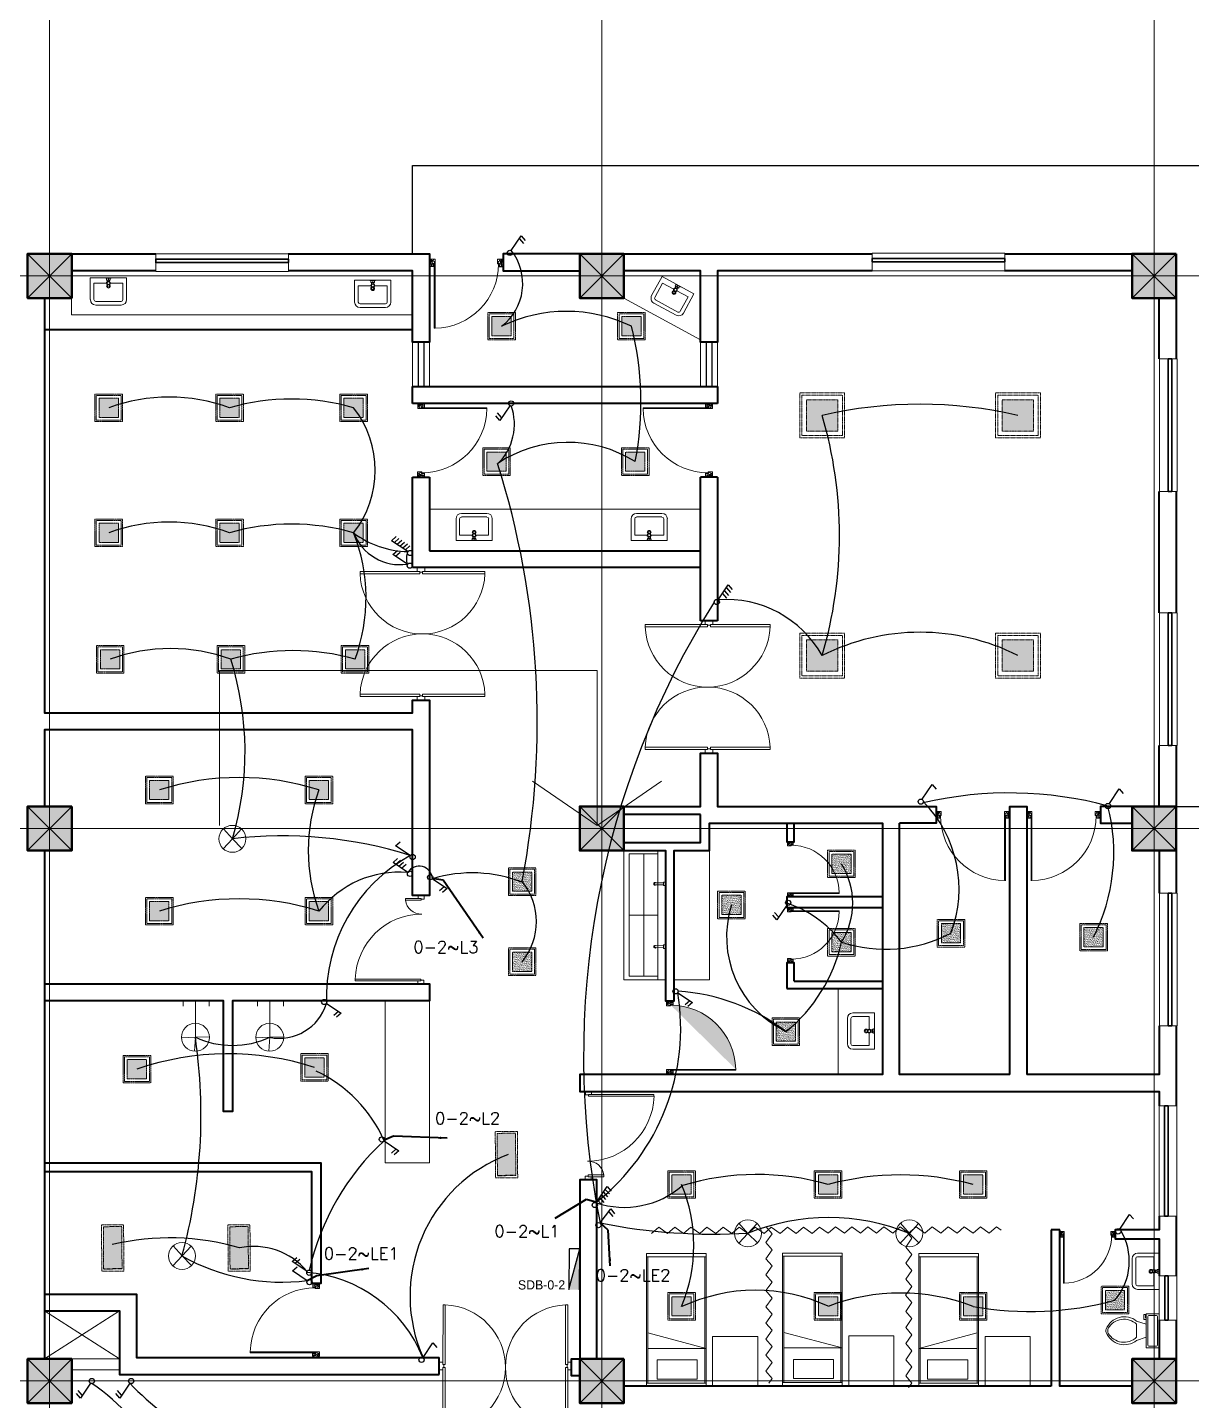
# Model space of a CAD drawing. Header units: millimetres. Extents: x 2355032 to 3136749, y 3674522 to 3929111.
# Drawn here: x 2460340 to 2476148, y 3896859 to 3915498 of the extents above; entities that cross this region are included whole.
import ezdxf

# ---------------------------------------------------------------- set-up
doc = ezdxf.new("R2010")
doc.units = ezdxf.units.MM
doc.header["$MEASUREMENT"] = 0
doc.linetypes.add('CENTER', pattern=[2, 1.25, -0.25, 0.25, -0.25])
doc.linetypes.add('DASHED', pattern=[0.75, 0.5, -0.25])
for name, color, linetype, lineweight in [('0newfurnture', 30, 'Continuous', 15), ('4 DB BOXES', 3, 'Continuous', 25), ('5 DB BOXES', 3, 'Continuous', 25), ('centreline', 52, 'CENTER', 5), ('Column-0.5', 14, 'Continuous', 50), ('conduit Light & fan City', 30, 'Continuous', 5), ('door', 41, 'Continuous', 5), ('Door Opening-0.09', 253, 'Continuous', 9), ('Furniture Hospital-0.09', 44, 'Continuous', 9), ('greenery', 82, 'Continuous', 5), ('Hatch', 9, 'Continuous', 9), ('hidden lines', 205, 'DASHED', 5), ('Sill Level', 140, 'Continuous', 20), ('stairs', 6, 'Continuous', 25), ('Switches', 173, 'Continuous', 15), ('WALL 0.2', 7, 'Continuous', 20), ('wall 0.4', 7, 'Continuous', 40), ('WINDOW', 152, 'Continuous', 30), ('Windows Plan', 152, 'Continuous', 35)]:
    doc.layers.add(name, color=color, linetype=linetype, lineweight=lineweight)
for name, color, linetype in [('1 x 4 recessed', 80, 'CENTER'), ('2 x 11 recessed', 60, 'CENTER'), ('ceilling fan', 3, 'Continuous'), ('emergencylight', 1, 'Continuous'), ('thrtywpanel', 7, 'Continuous'), ('wire powered ups', 3, 'Continuous'), ('Wires', 1, 'Continuous')]:
    doc.layers.add(name, color=color, linetype=linetype)
doc.styles.add('arial.', font='arial.ttf')
doc.styles.add('romans', font='romans.shx')
doc.styles.get("Standard").update_dxf_attribs({"font": 'arial.ttf'})
doc.linetypes.add('ZIGZAG', pattern='A,0.0001,-0.2,[131,ltypeshp.shx,S=0.2,R=0,X=-0.2,Y=0],-0.4,[131,ltypeshp.shx,S=0.2,R=180,X=0.2,Y=0],-0.2', length=0.8001)
doc.dimstyles.get("Standard").update_dxf_attribs({"dimtxt": 500, "dimasz": 100, "dimexe": 100, "dimexo": 200, "dimgap": 0.09, "dimtad": 0, "dimtoh": 1, "dimdec": 0, "dimzin": 0, "dimdsep": 46, "dimtxsty": 'Standard', "dimblk": 'DOT', "dimcen": 0, "dimclrd": 256, "dimclre": 256, "dimclrt": 256, "dimadec": 0, "dimazin": 0, "dimtfac": 1, "dimtdec": 0, "dimtofl": 0, "dimtmove": 0, "dimatfit": 3, "dimfxl": 1, "dimtolj": 1, "dimtzin": 0, "dimlwd": -1, "dimlwe": -1, "dimarcsym": 1})

# ---------------------------------------------------------------- blocks, each defined once
blk = doc.blocks.new("door 3'3")
at = {"layer": 'door'}
for p, q in [((82769.36, -31237.4), (82769.36, -31203.37)), ((82769.84, -31203.37), (82769.36, -31203.37)), ((82769.84, -31237.4), (82769.84, -31203.37))]:
    blk.add_line(p, q, dxfattribs=at)
at = {"layer": 'door', "ltscale": 80}
for points in [[(82769.84, -31239.84), (82767.36, -31239.84), (82767.36, -31239.37), (82766.88, -31239.37), (82766.88, -31236.38), (82767.36, -31236.38), (82767.36, -31235.91), (82769.36, -31235.91), (82769.36, -31237.4), (82769.84, -31237.4)], [(82802.93, -31239.84), (82805.41, -31239.84), (82805.41, -31239.37), (82805.88, -31239.37), (82805.88, -31236.38), (82805.41, -31236.38), (82805.41, -31235.91), (82803.4, -31235.91), (82803.4, -31237.4), (82802.93, -31237.4)]]:
    blk.add_lwpolyline(points, close=True, dxfattribs=at)
blk.add_arc((82769.36, -31237.4), 34.04, 0, 89.20471, dxfattribs=at)
at = {"layer": 'Hatch'}
for centre, radius, start, end in [((82767.7, -31239.85), 2.68, 36.75824, 107.53286), ((82767.27, -31240.34), 1.96, 14.76809, 101.35249), ((82768.07, -31239.12), 3.04, 64.81981, 103.53483), ((82757.2, -31236.2), 10.64, 342.68423, 1.60142), ((82764.36, -31235.92), 4.57, 311.03249, 0.21009), ((82767.3, -31236.13), 3.25, 271.0473, 321.53187), ((82805.07, -31239.85), 2.68, 72.46714, 143.24176), ((82805.47, -31236.13), 3.25, 218.46813, 268.9527), ((82804.7, -31239.12), 3.04, 76.46517, 115.18019), ((82805.49, -31240.34), 1.96, 78.64751, 165.23191), ((82808.41, -31235.92), 4.57, 179.78991, 228.96751), ((82815.57, -31236.2), 10.64, 178.39858, 197.31577)]:
    blk.add_arc(centre, radius, start, end, dxfattribs=at)
blk = doc.blocks.new('BED')
at = {"layer": 'Furniture Hospital-0.09'}
for p, q in [((-2.12, 0.475), (-2.12, -0.475)), ((-2.12, -0.475), (-2.12, 0.475)), ((-0.008, 0.475), (-2.12, 0.475)), ((-2.07, 0.475), (-2.07, -0.475)), ((-0.058, 0.455), (-2.07, 0.455)), ((-0.855, -0.455), (-0.61, 0.475)), ((-0.61, 0.475), (-0.61, -0.455)), ((-0.058, -0.475), (-0.058, 0.475)), ((-0.008, -0.475), (-0.008, 0.475)), ((-0.425, 0.336), (-0.426, -0.303)), ((-0.425, 0.336), (-0.121, 0.336)), ((-0.121, -0.303), (-0.121, 0.336)), ((-0.426, -0.303), (-0.121, -0.303)), ((-2.12, -0.475), (-0.008, -0.475)), ((-2.07, -0.455), (-0.058, -0.455))]:
    blk.add_line(p, q, dxfattribs=at)
blk = doc.blocks.new('MAIN DOOR')
at = {"layer": 'door', "ltscale": 1000}
for points in [[(2313.47, 188.53), (2347.4, 188.53), (2347.4, 187.28), (2313.47, 187.28)], [(2381.32, 188.53), (2348.88, 188.53), (2348.88, 187.28), (2381.32, 187.28)]]:
    blk.add_lwpolyline(points, close=True, dxfattribs=at)
for points in [[(2346.08, 190.6), (2346.08, 188.53)], [(2348.88, 188.12), (2347.4, 188.12), (2347.4, 188.53), (2346.08, 188.53), (2346.08, 190.6), (2350.2, 190.6)], [(2347.4, 188.12), (2348.88, 188.12), (2348.88, 188.53), (2350.2, 188.53), (2350.2, 190.6), (2346.08, 190.6)], [(2350.2, 190.6), (2350.2, 188.53)], [(2313.41, 120.66), (2347.33, 120.66), (2347.33, 121.91), (2313.41, 121.91), (2313.41, 120.66)], [(2348.82, 121.07), (2347.33, 121.07), (2347.33, 120.66), (2346.01, 120.66), (2346.01, 118.6), (2350.14, 118.6)], [(2347.33, 121.07), (2348.82, 121.07), (2348.82, 120.66), (2350.14, 120.66), (2350.14, 118.6), (2346.01, 118.6)], [(2346.01, 118.6), (2346.01, 120.66)], [(2381.26, 120.66), (2348.82, 120.66), (2348.82, 121.91), (2381.26, 121.91), (2381.26, 120.66)], [(2350.14, 118.6), (2350.14, 120.66)]]:
    blk.add_lwpolyline(points, dxfattribs=at)
at = {"layer": 'Door Opening-0.09', "ltscale": 1000}
for centre, radius, start, end in [((2347.4, 188.53), 33.94, 182.11678, 357.88255), ((2347.33, 120.66), 33.95, 2.11669, 177.88264)]:
    blk.add_arc(centre, radius, start, end, dxfattribs=at)
at = {"layer": 'WINDOW', "ltscale": 5}
blk.add_line((2350.14, 190.6), (2350.14, 190.6), dxfattribs=at)
blk = doc.blocks.new("door 5'")
at = {"layer": 'door', "ltscale": 1000}
for points in [[(2177525, 4317078), (2177525, 4317062), (2177516, 4317062), (2177516, 4317020), (2177473, 4317020), (2177474, 4317105)], [(2177525, 4317062), (2177525, 4317105), (2177474, 4317105), (2177473, 4317020)], [(2177473, 4317020), (2177516, 4317020)], [(2177474, 4317105), (2177516, 4317105)], [(2178697, 4316120), (2178697, 4317060), (2178671, 4317060), (2178671, 4316120), (2178697, 4316120)], [(2178689, 4317076), (2178689, 4317060), (2178697, 4317060), (2178697, 4317018), (2178740, 4317018), (2178740, 4317104)], [(2178689, 4317060), (2178689, 4317104), (2178740, 4317104), (2178740, 4317018)], [(2178740, 4317018), (2178697, 4317018)]]:
    blk.add_lwpolyline(points, dxfattribs=at)
blk.add_lwpolyline([(2177516, 4316839), (2177516, 4317062), (2177543, 4317062), (2177543, 4316839)], close=True, dxfattribs=at)
at = {"layer": 'Door Opening-0.09', "ltscale": 1000}
for centre, radius, start, end in [((2177516, 4317062), 224, 276.6944, 2.344), ((2178697, 4317076), 957, 180.3416, 268.4244)]:
    blk.add_arc(centre, radius, start, end, dxfattribs=at)
at = {"layer": 'WINDOW', "ltscale": 5}
blk.add_line((2177474, 4317104), (2177474, 4317104), dxfattribs=at)
blk = doc.blocks.new('scrub sink')
at = {"layer": 'Furniture Hospital-0.09'}
for p, q in [((0, -611), (0, 0)), ((0, 0), (1900, 0)), ((0, -611), (0, 0)), ((1900, -611), (1900, 0)), ((1900, 0), (1900, -611)), ((0, -110), (1900, -110)), ((50, -536), (50, -110)), ((950, -536), (950, -110)), ((1850, -536), (1850, -110)), ((1850, -536), (1850, -110)), ((50, -320), (1850, -320)), ((1850, -536), (50, -536)), ((1900, -611), (0, -611))]:
    blk.add_line(p, q, dxfattribs=at)
for points in [[(452, 0), (527, 0), (527, -5), (452, -5)], [(464, -5), (514, -5), (514, -30), (464, -30)], [(1376, 0), (1451, 0), (1451, -5), (1376, -5)], [(1389, -5), (1439, -5), (1439, -30), (1389, -30)]]:
    blk.add_lwpolyline(points, close=True, dxfattribs=at)
for points in [[(473, -30), (477, -158, 0.199366), (502, -158), (506, -30)], [(1397, -30), (1401, -158, 0.199366), (1426, -158), (1430, -30)]]:
    blk.add_lwpolyline(points, format="xyb", dxfattribs=at)
for centre, radius, start, end in [((489, -153), 20, 130.9481, 49.0519), ((489, -153), 15, 149.1321, 30.8679), ((1414, -153), 20, 130.9481, 49.0519), ((1414, -153), 15, 149.1321, 30.8679)]:
    blk.add_arc(centre, radius, start, end, dxfattribs=at)
blk = doc.blocks.new('d1')
at = {"layer": 'door'}
for p, q in [((2442.75, 10745.72), (2408.32, 10745.72)), ((2442.75, 10746.15), (2408.33, 10746.15)), ((2408.33, 10746.15), (2408.33, 10745.72))]:
    blk.add_line(p, q, dxfattribs=at)
at = {"layer": 'door', "ltscale": 80}
for points in [[(2445, 10779.7), (2445, 10781.99), (2444.56, 10781.99), (2444.56, 10782.43), (2441.8, 10782.43), (2441.8, 10781.99), (2441.36, 10781.99), (2441.36, 10780.14), (2442.75, 10780.14), (2442.75, 10779.7)], [(2445, 10746.15), (2445, 10743.87), (2444.56, 10743.87), (2444.56, 10743.43), (2441.8, 10743.43), (2441.8, 10743.87), (2441.36, 10743.87), (2441.36, 10745.72), (2442.75, 10745.72), (2442.75, 10746.15)]]:
    blk.add_lwpolyline(points, close=True, dxfattribs=at)
at = {"layer": 'Door Opening-0.09', "ltscale": 80}
blk.add_arc((2442.75, 10745.72), 34.42, 90, 179.27403, dxfattribs=at)
at = {"layer": 'hidden lines'}
for centre, radius, start, end in [((2441.64, 10791.37), 9.82, 268.39858, 287.31577), ((2441.38, 10784.76), 4.22, 269.78991, 318.96751), ((2444.33, 10781.34), 2.81, 166.46517, 205.18019), ((2445.01, 10781.68), 2.48, 162.46714, 233.24176), ((2441.57, 10782.05), 3, 308.46813, 358.9527), ((2445.46, 10782.07), 1.81, 168.64751, 255.23191), ((2441.64, 10734.49), 9.82, 72.68423, 91.60142), ((2441.38, 10741.1), 4.22, 41.03249, 90.21009), ((2444.33, 10744.52), 2.81, 154.81981, 193.53483), ((2445.01, 10744.18), 2.48, 126.75824, 197.53286), ((2441.57, 10743.81), 3, 1.0473, 51.53187), ((2445.46, 10743.79), 1.81, 104.76809, 191.35249)]:
    blk.add_arc(centre, radius, start, end, dxfattribs=at)
blk = doc.blocks.new('Toilet - top')
at = {"layer": 'Furniture Hospital-0.09'}
for p, q in [((-8, -8.5), (-8, -8)), ((-7, -8), (-7, -9.5)), ((-4, -8), (-6, -14)), ((4, -8), (6, -14)), ((9.5, -6), (9.5, -2)), ((-10, -8.5), (-8, -8.5)), ((-10, -9.5), (-10, -8.5)), ((-7, -9.5), (-10, -9.5)), ((4, -14), (-4, -14))]:
    blk.add_line(p, q, dxfattribs=at)
blk.add_lwpolyline([(10.5, -8), (10.5, 0), (-10.5, 0), (-10.5, -8)], close=True, dxfattribs=at)
for points in [[(-9.5, -2), (-9.5, -6)], [(8.5, -1), (-8.5, -1)], [(-8.5, -7), (8.5, -7)]]:
    blk.add_lwpolyline(points, dxfattribs=at)
for centre, radius, start, end in [((-8.62, -1.88), 0.884, 81.8699, 188.1301), ((-8.62, -6.12), 0.884, 171.8699, 278.1301), ((8.62, -1.88), 0.884, 351.8699, 98.1301), ((8.62, -6.12), 0.884, 261.8699, 8.1301), ((3.52, -21.58), 12.17, 141.46911, 247.97143), ((4.2, -21.82), 11.33, 136.36773, 238.94682), ((-3.52, -21.58), 12.17, 292.02843, 38.53071), ((-4.2, -21.82), 11.33, 301.05301, 43.63209), ((0, -27.88), 4, 245.73182, 294.26817), ((0, -29), 4, 254.86053, 285.13947)]:
    blk.add_arc(centre, radius, start, end, dxfattribs=at)
blk = doc.blocks.new('TAP')
at = {"layer": 'Furniture Hospital-0.09', "linetype": 'Continuous'}
for p, q in [((0, 38), (0, -38)), ((5, 38), (0, 38)), ((5, 38), (5, -38)), ((30, 25), (5, 25)), ((30, 0), (5, 0)), ((30, 25), (30, -25)), ((56, 16), (30, 16)), ((51, 7), (48, 8)), ((59, 19), (57, 22)), ((73, 24), (73, 27)), ((88, 20), (89, 22)), ((97, 15), (125, 12)), ((97, 8), (100, 9)), ((5, -38), (0, -38)), ((30, -25), (5, -25)), ((56, -16), (30, -16)), ((51, -8), (48, -9)), ((60, -20), (58, -22)), ((74, -24), (74, -27)), ((88, -19), (90, -22)), ((97, -7), (100, -8)), ((97, -15), (125, -12))]:
    blk.add_line(p, q, dxfattribs=at)
for radius in [21.2, 19.7]:
    blk.add_circle((74, 0), radius, dxfattribs=at)
for centre, radius, start, end in [((74, 0), 27.2, 163.0512, 199.0512), ((74, 0), 24.2, 127.0512, 163.0512), ((74, 0), 27.2, 91.0512, 127.0512), ((74, 0), 24.2, 55.0512, 91.0512), ((74, 0), 27.2, 19.0512, 55.0512), ((74, 0), 24.2, 343.0512, 19.0512), ((95, 0), 32.6, 337.45, 22.55), ((74, 0), 24.2, 199.0512, 235.0512), ((74, 0), 27.2, 235.0512, 271.0512), ((74, 0), 24.2, 271.0512, 307.0512), ((74, 0), 27.2, 307.0512, 343.0512)]:
    blk.add_arc(centre, radius, start, end, dxfattribs=at)
blk = doc.blocks.new('A$C2C054FB4')
at = {"layer": 'Furniture Hospital-0.09'}
for p, q in [((-300, 256), (0, 256)), ((-300, 206), (-75, 206)), ((-75, 206), (-75, 30)), ((0, 256), (0, -244)), ((-375, -169), (-375, 181)), ((-325, -169), (-325, 181)), ((-75, -18), (-75, -194)), ((-75, -194), (-300, -194)), ((0, -244), (-300, -244))]:
    blk.add_line(p, q, dxfattribs=at)
at = {"layer": 'Furniture Hospital-0.09', "ltscale": 30}
blk.add_circle((-115, 6), 26, dxfattribs=at)
at = {"layer": 'Furniture Hospital-0.09'}
for centre, radius, start, end in [((-300, 181), 75, 90, 180), ((-300, 181), 25, 90, 180), ((-300, -169), 75, 180, 270), ((-300, -169), 25, 180, 270)]:
    blk.add_arc(centre, radius, start, end, dxfattribs=at)
at = {"layer": 'Furniture Hospital-0.09', "rotation": 180}
blk.add_blockref('TAP', (0, 6), dxfattribs=at)
blk = doc.blocks.new('2ft column')
at = {"layer": 'Hatch', "ltscale": 5}
h = blk.add_hatch(color=256, dxfattribs=at)
h.dxf.hatch_style = 1
h.paths.add_polyline_path([(2207385, 4176559), (2207985, 4176559), (2207985, 4175959), (2207385, 4175959)])
at = {"layer": 'Column-0.5', "ltscale": 5}
blk.add_lwpolyline([(2207385, 4176559), (2207985, 4176559), (2207985, 4175959), (2207385, 4175959)], close=True, dxfattribs=at)
at = {"layer": 'Defpoints', "ltscale": 5}
for points in [[(2207985, 4176559), (2207385, 4175959)], [(2207985, 4175959), (2207385, 4176559)]]:
    blk.add_lwpolyline(points, dxfattribs=at)
blk = doc.blocks.new('main grid')
at = {"layer": 'centreline', "ltscale": 5}
for p, q in [((2542161, 4018930), (2542161, 3976624)), ((2549661, 4018930), (2549661, 3976624)), ((2557161, 4018930), (2557161, 3976624)), ((2559988, 4011172), (2515645, 4011172)), ((2559988, 4003672), (2515645, 4003672)), ((2559388, 3996172), (2515045, 3996172)), ((2559988, 3996172), (2515645, 3996172))]:
    blk.add_line(p, q, dxfattribs=at)
at = {"layer": 'Hatch', "xscale": -1}
for p in [(4749846, -165087), (4757346, -165087), (4764846, -165087), (4749846, -172587), (4757346, -172587), (4764846, -172587), (4749846, -180087), (4757346, -180087), (4764846, -180087)]:
    blk.add_blockref('2ft column', p, dxfattribs=at)
blk = doc.blocks.new('bazin')
at = {"layer": '0newfurnture', "ltscale": 5}
for p, q in [((2434577, 4011590), (2435069, 4011590)), ((2434577, 4011295), (2434577, 4011590)), ((2434626, 4011295), (2434626, 4011516)), ((2434626, 4011516), (2434799, 4011516)), ((2434847, 4011516), (2435020, 4011516)), ((2435020, 4011516), (2435020, 4011295)), ((2435069, 4011590), (2435069, 4011295)), ((2434996, 4011270), (2434651, 4011270)), ((2434996, 4011221), (2434651, 4011221))]:
    blk.add_line(p, q, dxfattribs=at)
blk.add_circle((2434823, 4011477), 25.6, dxfattribs=at)
for centre, radius, start, end in [((2434651, 4011295), 73.8, 180, 270), ((2434651, 4011295), 24.6, 180, 270), ((2434996, 4011295), 73.8, 270, 0), ((2434996, 4011295), 24.6, 270, 0)]:
    blk.add_arc(centre, radius, start, end, dxfattribs=at)
at = {"layer": '0newfurnture', "ltscale": 5, "xscale": 0.9842520018725999, "yscale": 0.9842520018725999, "zscale": 0.9842520018725999, "rotation": 270}
blk.add_blockref('TAP', (2434823, 4011590), dxfattribs=at)
blk = doc.blocks.new('v18')
at = {"layer": 'Sill Level'}
blk.add_lwpolyline([(2462914, 3850453), (2464714, 3850453), (2464714, 3850693), (2462914, 3850693)], close=True, dxfattribs=at)
at = {"layer": 'Windows Plan'}
blk.add_lwpolyline([(2464714, 3850573), (2462914, 3850573), (2462914, 3850620), (2464714, 3850620)], close=True, dxfattribs=at)
blk = doc.blocks.new('w2')
at = {"layer": 'Sill Level'}
blk.add_lwpolyline([(2444138, 3818930), (2445638, 3818930), (2445638, 3818690), (2444138, 3818690)], close=True, dxfattribs=at)
at = {"layer": 'Windows Plan'}
blk.add_lwpolyline([(2445638, 3818810), (2444138, 3818810), (2444138, 3818762), (2445638, 3818762)], close=True, dxfattribs=at)
blk = doc.blocks.new('v2')
at = {"layer": 'Sill Level'}
blk.add_lwpolyline([(2448277, 3818910), (2448877, 3818910), (2448877, 3818670), (2448277, 3818670)], close=True, dxfattribs=at)
at = {"layer": 'Windows Plan'}
blk.add_lwpolyline([(2448877, 3818790), (2448277, 3818790), (2448277, 3818743), (2448877, 3818743)], close=True, dxfattribs=at)
blk = doc.blocks.new('IP1')
at = {"layer": 'WALL 0.2', "ltscale": 5}
for points in [[(2535111, 3946693), (2535111, 3948793), (2539161, 3948793)], [(2539161, 3948793), (2540236, 3948793), (2540236, 3946693)], [(2539361, 3947293), (2540236, 3946693), (2541111, 3947293)]]:
    blk.add_lwpolyline(points, dxfattribs=at)
blk = doc.blocks.new('1by1 15w')
at = {"layer": '2 x 11 recessed', "lineweight": 0, "true_color": 0xffffff}
h = blk.add_hatch(dxfattribs=at)
h.set_pattern_fill('DOTS', scale=7.6)
h.set_pattern_definition([(0, (-24150.00014, -28906.40267), (0.2375, 0.475), [0, -0.475])])
h.paths.add_polyline_path([(111699, 133932), (111912, 133932), (111912, 133720), (111699, 133720)])
at = {"layer": '2 x 11 recessed', "lineweight": 0}
for points in [[(111654, 133978), (111958, 133978), (111958, 133674), (111654, 133674)], [(111669, 133963), (111942, 133963), (111942, 133689), (111669, 133689)], [(111699, 133932), (111912, 133932), (111912, 133720), (111699, 133720)]]:
    blk.add_lwpolyline(points, close=True, dxfattribs=at)
blk = doc.blocks.new('2 ft panel')
at = {"layer": '1 x 4 recessed', "lineweight": 0}
h = blk.add_hatch(dxfattribs=at)
h.set_pattern_fill('AR-SAND', color=256, scale=6.25)
h.set_pattern_definition([(37.5, (-417982.219, 97562.351), (-0.39370849, 12.04264856), [0, -9.5, 0, -10.625, 0, -10.15625]), (7.5, (-417982.219, 97562.351), (11.0611044, 17.6384129), [0, -5.125, 0, -8.5625, 0, -3.28125]), (327.5, (-417989.906, 97562.351), (19.46338664, 0.03536908), [0, -3.125, 0, -11.25, 0, -14.6875]), (317.5, (-417989.906, 97562.351), (18.7882913, 5.4854723), [0, -1.5625, 0, -7.375, 0, -8.4375])])
h.paths.add_polyline_path([(287, -125), (287, 125), (-288, 125), (-288, -125)])
at = {"layer": '1 x 4 recessed'}
blk.add_line((287, 125), (287, -125), dxfattribs=at)
at = {"layer": '1 x 4 recessed', "lineweight": 0}
for points in [[(316, -150), (-313, -150), (-313, 150), (316, 150)], [(287, -125), (-288, -125), (-288, 125), (287, 125)], [(316, 150), (316, -150)]]:
    blk.add_lwpolyline(points, dxfattribs=at)
blk = doc.blocks.new('1by1 6w')
at = {"layer": '2 x 11 recessed', "lineweight": 0}
h = blk.add_hatch(dxfattribs=at)
h.set_pattern_fill('AR-SAND', color=256, scale=7.6)
h.set_pattern_definition([(37.5, (-507751.777, 116886.896), (-0.47874952, 14.64386064), [0, -11.552, 0, -12.92, 0, -12.35]), (7.5, (-507751.777, 116886.896), (13.45030296, 21.4483101), [0, -6.232, 0, -10.412, 0, -3.99]), (327.5, (-507761.125, 116886.896), (23.66747815, 0.0430088), [0, -3.8, 0, -13.68, 0, -17.86]), (317.5, (-507761.125, 116886.896), (22.8465622, 6.6703343), [0, -1.9, 0, -8.968, 0, -10.26])])
h.paths.add_polyline_path([(-106, 106), (106, 106), (106, -106), (-106, -106)])
for points in [[(-152, 152), (152, 152), (152, -152), (-152, -152)], [(-137, 137), (137, 137), (137, -137), (-137, -137)], [(-106, 106), (106, 106), (106, -106), (-106, -106)]]:
    blk.add_lwpolyline(points, close=True, dxfattribs=at)
blk = doc.blocks.new('36W LED PANEL')
at = {"layer": '2 x 11 recessed', "lineweight": 0, "true_color": 0xffffff, "transparency": 33554664}
h = blk.add_hatch(dxfattribs=at)
h.set_pattern_fill('DOTS', scale=15.2)
h.paths.add_polyline_path([(-213, 213), (213, 213), (213, -213), (-213, -213)])
at = {"layer": '2 x 11 recessed', "lineweight": 0}
for points in [[(-304, 304), (304, 304), (304, -304), (-304, -304)], [(-274, 274), (274, 274), (274, -274), (-274, -274)], [(-213, 213), (213, 213), (213, -213), (-213, -213)]]:
    blk.add_lwpolyline(points, close=True, dxfattribs=at)
blk = doc.blocks.new('6gang switch')
at = {"layer": 'Switches', "lineweight": 30}
for p, q in [((1.74, 2.08), (6.46, 9.17)), ((4.95, 6.67), (6.71, 4.66)), ((5.7, 7.92), (7.46, 5.92)), ((6.46, 9.17), (8.21, 7.17)), ((2.44, 3.16), (4.2, 1.16)), ((3.32, 4.29), (5.08, 2.28)), ((4.07, 5.54), (5.83, 3.54))]:
    blk.add_line(p, q, dxfattribs=at)
blk.add_circle((1.13, 1.13), 1.13, dxfattribs=at)
blk = doc.blocks.new('2 WAY')
at = {"layer": 'Switches', "lineweight": 30}
for p, q in [((1.76, 2.13), (6.02, 8.52)), ((5.27, 7.27), (7.02, 5.26)), ((6.02, 8.52), (7.78, 6.51))]:
    blk.add_line(p, q, dxfattribs=at)
blk.add_circle((1.13, 1.13), 1.13, dxfattribs=at)
blk = doc.blocks.new('4 WAY')
at = {"layer": 'Switches', "lineweight": 30}
for p, q in [((1.76, 2.13), (6.02, 8.52)), ((4.51, 6.01), (6.27, 4.01)), ((5.27, 7.27), (7.02, 5.26)), ((6.02, 8.52), (7.78, 6.51)), ((3.64, 4.89), (5.39, 2.88))]:
    blk.add_line(p, q, dxfattribs=at)
blk.add_circle((1.13, 1.13), 1.13, dxfattribs=at)
blk = doc.blocks.new('1 WAY')
at = {"layer": 'Switches', "lineweight": 30}
for p, q in [((1.76, 2.13), (6.02, 8.52)), ((6.02, 8.52), (7.78, 6.51))]:
    blk.add_line(p, q, dxfattribs=at)
blk.add_circle((1.13, 1.13), 1.13, dxfattribs=at)
blk = doc.blocks.new('emergency')
at = {"layer": 'conduit Light & fan City'}
for p, q in [((0, 0), (-124, -135)), ((-122, 136), (0, 0)), ((124, 135), (0, 0)), ((0, 0), (129, -129))]:
    blk.add_line(p, q, dxfattribs=at)
blk.add_circle((0, 0), 183, dxfattribs=at)
blk = doc.blocks.new('wallemergency')
at = {"layer": 'conduit Light & fan City'}
for p, q in [((129, -130), (129, -607)), ((-53, -606), (-53, -537)), ((289, -607), (289, -537)), ((-53, -606), (289, -607))]:
    blk.add_line(p, q, dxfattribs=at)
at = {"layer": 'conduit Light & fan City', "rotation": 314.9259662042996}
blk.add_blockref('emergency', (129, -130), dxfattribs=at)
blk = doc.blocks.new('FDB')
at = {"layer": '4 DB BOXES'}
blk.add_hatch(color=256, dxfattribs=at).paths.add_polyline_path([(-65075.48, -197982.42), (-65075.48, -197977), (-65095.76, -197982.42)])
for p, q in [((-65095.76, -197982.42), (-65095.76, -197977)), ((-65095.76, -197977), (-65075.48, -197977)), ((-65075.48, -197977), (-65095.76, -197982.42)), ((-65075.48, -197982.42), (-65095.76, -197982.42))]:
    blk.add_line(p, q, dxfattribs=at)
blk = doc.blocks.new('_Dot')
at = {"color": 0, "linetype": 'ByBlock', "lineweight": -2}
blk.add_line((-0.5, 0), (-1, 0), dxfattribs=at)
at = {"color": 0, "linetype": 'ByBlock', "lineweight": -3, "const_width": 0.5}
blk.add_lwpolyline([(-0.25, 0, 1), (0.25, 0, 1)], format="xyb", close=True, dxfattribs=at)

msp = doc.modelspace()

# ---------------------------------------------------------------- hatches: boundary and pattern name
at = {"layer": 'greenery', "ltscale": 5}
h = msp.add_hatch(color=256, dxfattribs=at)
h.dxf.hatch_style = 1
h.paths.add_polyline_path([(2469017, 3902215), (2469017, 3902274), (2469029, 3902274), (2469029, 3902285), (2469099, 3902285), (2469099, 3902274), (2469111, 3902274), (2469111, 3902227), (2469075, 3902227), (2469075, 3902215)])
edge = h.paths.add_edge_path(flags=16)
edge.add_arc((2469103, 3902515), 252, 252.7176, 271.6348)
edge = h.paths.add_edge_path(flags=16)
edge.add_arc((2469110, 3902345), 108, 221.0658, 270.2434)
edge = h.paths.add_edge_path()
edge.add_arc((2469105, 3902275), 76.8, 181.0806, 231.5652)
edge = h.paths.add_edge_path(flags=16)
edge.add_arc((2469006, 3902276), 46.3, 284.8014, 371.3858)
edge = h.paths.add_edge_path()
edge.add_arc((2469017, 3902266), 63.5, 306.7916, 377.5662)
edge = h.paths.add_edge_path(flags=16)
edge.add_arc((2469034, 3902257), 72, 334.8531, 373.5682)
h.paths.add_polyline_path([(2469018, 3901355), (2469018, 3901296), (2469029, 3901296), (2469029, 3901285), (2469100, 3901285), (2469100, 3901296), (2469111, 3901296), (2469111, 3901344), (2469076, 3901344), (2469076, 3901355)])
edge = h.paths.add_edge_path(flags=17)
edge.add_arc((2469104, 3901056), 252, 88.4319, 107.3491)
edge = h.paths.add_edge_path(flags=16)
edge.add_arc((2469111, 3901225), 108, 89.8232, 139.0008)
edge = h.paths.add_edge_path()
edge.add_arc((2469106, 3901295), 76.8, 128.5015, 178.986)
edge = h.paths.add_edge_path(flags=16)
edge.add_arc((2469006, 3901294), 46.3, 348.6808, 435.2652)
edge = h.paths.add_edge_path()
edge.add_arc((2469018, 3901304), 63.5, 342.5005, 413.2751)
edge = h.paths.add_edge_path(flags=17)
edge.add_arc((2469035, 3901313), 72, 346.4985, 385.2135)
edge = h.paths.add_edge_path()
edge.add_line((2469076, 3901355), (2469958, 3901356))
edge = h.paths.add_edge_path()
edge.add_line((2469076, 3901344), (2469958, 3901344))
edge = h.paths.add_edge_path()
edge.add_line((2469958, 3901356), (2469958, 3901344))
edge = h.paths.add_edge_path()
edge.add_arc((2469076, 3901344), 883, 0.7593, 90.0333)

# ---------------------------------------------------------------- linework, layer by layer
at = {"layer": '0newfurnture', "ltscale": 5}
msp.add_line((2468440, 3911825), (2469480, 3911258), dxfattribs=at)
msp.add_lwpolyline([(2463882, 3912195), (2465570, 3912195), (2465570, 3911595), (2460940, 3911595), (2460940, 3912195), (2462082, 3912195)], dxfattribs=at)
msp.add_lwpolyline([(2465800, 3908395), (2469480, 3908395), (2469480, 3908959), (2465800, 3908959)], close=True, dxfattribs=at)
at = {"layer": 'centreline', "ltscale": 5}
for p, q in [((2468140, 3919883), (2468140, 3871943)), ((2475640, 3919883), (2475640, 3911825)), ((2484358, 3897125), (2441839, 3897125))]:
    msp.add_line(p, q, dxfattribs=at)
at = {"layer": 'Furniture Hospital-0.09', "ltscale": 30}
msp.add_lwpolyline([(2468440, 3904325), (2468917, 3904325)], dxfattribs=at)
for points in [[(2469124, 3902572), (2469600, 3902572), (2469600, 3904325), (2469124, 3904325)], [(2465800, 3902285), (2465200, 3902285), (2465200, 3900085), (2465800, 3900085)], [(2471350, 3902452), (2471950, 3902452), (2471950, 3901285), (2471350, 3901285)]]:
    msp.add_lwpolyline(points, close=True, dxfattribs=at)
at = {"layer": 'Furniture Hospital-0.09'}
for points in [[(2470257, 3897055), (2469644, 3897055), (2469644, 3897729), (2470257, 3897729)], [(2472107, 3897062), (2471494, 3897062), (2471494, 3897736), (2472107, 3897736)], [(2473957, 3897055), (2473344, 3897055), (2473344, 3897729), (2473957, 3897729)]]:
    msp.add_lwpolyline(points, close=True, dxfattribs=at)
at = {"layer": 'Hatch', "ltscale": 5}
for points in [[(2461590, 3898075), (2460570, 3897425)], [(2460570, 3898075), (2461590, 3897425)]]:
    msp.add_lwpolyline(points, dxfattribs=at)
at = {"layer": 'stairs', "ltscale": 5}
msp.add_line((2475940, 3904925), (2477140, 3904925), dxfattribs=at)
msp.add_lwpolyline([(2465571, 3912425), (2465571, 3913625), (2477140, 3913625), (2477140, 3904925)], dxfattribs=at)
at = {"layer": 'WALL 0.2', "ltscale": 5}
for points in [[(2465570, 3911225), (2465570, 3910625)], [(2465800, 3911225), (2465800, 3910625)], [(2469480, 3911225), (2469480, 3910625)], [(2469710, 3911225), (2469710, 3910625)], [(2460940, 3897425), (2461590, 3897425)], [(2460940, 3897275), (2461590, 3897275)]]:
    msp.add_lwpolyline(points, dxfattribs=at)
at = {"layer": 'wall 0.4', "ltscale": 5}
for p, q in [((2460570, 3911397), (2465570, 3911397)), ((2465570, 3910395), (2465570, 3910625)), ((2465570, 3910625), (2469710, 3910625)), ((2469710, 3910625), (2469710, 3910395)), ((2469710, 3910395), (2465570, 3910395)), ((2465570, 3908165), (2465570, 3909395)), ((2465570, 3909395), (2465800, 3909395)), ((2465800, 3909395), (2465800, 3908395)), ((2469480, 3908395), (2469480, 3909395)), ((2469710, 3909395), (2469480, 3909395)), ((2469710, 3909395), (2469710, 3907445)), ((2465800, 3908395), (2469480, 3908395)), ((2469480, 3907445), (2469480, 3908395)), ((2469480, 3908165), (2465570, 3908165)), ((2469710, 3907445), (2469480, 3907445)), ((2470750, 3902552), (2471950, 3902552)), ((2470650, 3902452), (2471950, 3902452)), ((2474240, 3899175), (2474240, 3897055)), ((2462538, 3897443), (2464203, 3897443)), ((2465930, 3897213), (2465930, 3897443))]:
    msp.add_line(p, q, dxfattribs=at)
for points in [[(2460940, 3912425), (2462082, 3912425)], [(2463882, 3912425), (2465800, 3912425), (2465800, 3911225), (2465570, 3911225), (2465570, 3912195), (2463882, 3912195)], [(2467840, 3912425), (2466800, 3912425), (2466800, 3912195), (2467840, 3912195)], [(2468440, 3912425), (2471810, 3912425)], [(2473610, 3912425), (2475340, 3912425)], [(2462082, 3912195), (2460940, 3912195)], [(2471810, 3912195), (2469710, 3912195), (2469710, 3911225), (2469480, 3911225), (2469480, 3912195), (2468440, 3912195)], [(2475340, 3912195), (2473610, 3912195)], [(2460570, 3911825), (2460570, 3906195), (2465570, 3906195), (2465570, 3906365), (2465800, 3906365), (2465800, 3903715), (2465570, 3903715), (2465570, 3905965), (2460570, 3905965), (2460570, 3904925)], [(2475710, 3911000), (2475710, 3911825)], [(2475940, 3911825), (2475940, 3911000)], [(2475710, 3907550), (2475710, 3909200)], [(2475940, 3909200), (2475940, 3907550)], [(2468440, 3904925), (2469480, 3904925), (2469480, 3905645), (2469710, 3905645), (2469710, 3904925), (2472680, 3904925), (2472680, 3904695), (2472180, 3904695)], [(2475710, 3904925), (2475710, 3905750)], [(2475940, 3905750), (2475940, 3904925)], [(2473680, 3901285), (2473680, 3904925), (2473910, 3904925), (2473910, 3901285)], [(2475340, 3904925), (2474910, 3904925), (2474910, 3904695), (2475340, 3904695)], [(2468440, 3904325), (2469004, 3904325), (2469004, 3902285), (2469124, 3902285), (2469124, 3904325), (2469600, 3904325), (2469600, 3904695), (2471950, 3904695), (2471950, 3901285), (2467840, 3901285), (2467840, 3901055), (2475710, 3901055), (2475710, 3900861)], [(2470650, 3904695), (2470650, 3904445), (2470750, 3904445), (2470750, 3904695)], [(2473680, 3901285), (2472180, 3901285), (2472180, 3904695)], [(2460570, 3904325), (2460570, 3897425)], [(2475710, 3904325), (2475710, 3903746)], [(2475940, 3904325), (2475940, 3903746)], [(2471950, 3903695), (2470650, 3903695), (2470650, 3903552), (2471950, 3903552)], [(2470750, 3902552), (2470750, 3902802), (2470650, 3902802), (2470650, 3902452)], [(2460570, 3902515), (2465800, 3902515), (2465800, 3902285), (2463123, 3902285), (2463123, 3900785), (2463003, 3900785), (2463003, 3902285), (2460570, 3902285)], [(2475710, 3901946), (2475710, 3901285), (2473910, 3901285)], [(2475940, 3901946), (2475940, 3900861)], [(2460570, 3900085), (2464323, 3900085), (2464323, 3898447), (2464203, 3898447)], [(2464203, 3898447), (2464203, 3899965), (2460570, 3899965)], [(2468070, 3897425), (2468070, 3899855), (2467840, 3899855), (2467840, 3897425)], [(2475710, 3899361), (2475710, 3899175), (2475110, 3899175), (2475110, 3899055), (2475710, 3899055), (2475710, 3898553)], [(2475940, 3899361), (2475940, 3898553)], [(2474360, 3899175), (2474240, 3899175)], [(2475340, 3897055), (2474360, 3897055), (2474360, 3899175)], [(2460570, 3898305), (2461820, 3898305), (2461820, 3897443), (2465930, 3897443)], [(2460570, 3898075), (2461590, 3898075), (2461590, 3897213), (2465930, 3897213)], [(2475710, 3897953), (2475710, 3897425)], [(2475940, 3897953), (2475940, 3897425)], [(2467840, 3897195), (2467730, 3897195), (2467730, 3897425), (2467840, 3897425)], [(2474240, 3897055), (2468440, 3897055)]]:
    msp.add_lwpolyline(points, dxfattribs=at)
msp.add_lwpolyline([(2469480, 3904815), (2468440, 3904815), (2468440, 3904435), (2469480, 3904435)], close=True, dxfattribs=at)
at = {"layer": 'WINDOW', "ltscale": 5}
for points in [[(2465645, 3911225), (2465645, 3910625)], [(2465725, 3911225), (2465725, 3910625)], [(2469555, 3911225), (2469555, 3910625)], [(2469635, 3911225), (2469635, 3910625)]]:
    msp.add_lwpolyline(points, dxfattribs=at)
at = {"layer": 'WINDOW', "linetype": 'ZIGZAG', "lineweight": 20, "ltscale": 0.5}
for points in [[(2468814, 3899129), (2468913, 3899212), (2469033, 3899129), (2469131, 3899212), (2469251, 3899129), (2469349, 3899212), (2469469, 3899129), (2469568, 3899212), (2469688, 3899129), (2469789, 3899214), (2469904, 3899127), (2470005, 3899212), (2470124, 3899129), (2470223, 3899212), (2470343, 3899129), (2470441, 3899212), (2470561, 3899129), (2470660, 3899212), (2470780, 3899129), (2470878, 3899212), (2470998, 3899129), (2471097, 3899212), (2471214, 3899131), (2471315, 3899216), (2471435, 3899133), (2471534, 3899216), (2471653, 3899133), (2471752, 3899216), (2471872, 3899133), (2471970, 3899216), (2472090, 3899133), (2472191, 3899218), (2472306, 3899131), (2472407, 3899216), (2472527, 3899133), (2472626, 3899216), (2472745, 3899133), (2472844, 3899216), (2472964, 3899133), (2473062, 3899216), (2473182, 3899133), (2473281, 3899216), (2473400, 3899133), (2473499, 3899216), (2473561, 3899173)], [(2470369, 3899222), (2470452, 3899123), (2470369, 3899003), (2470452, 3898905), (2470369, 3898785), (2470452, 3898686), (2470369, 3898567), (2470452, 3898468), (2470409, 3898407)], [(2472266, 3899161), (2472349, 3899063), (2472266, 3898943), (2472349, 3898844), (2472266, 3898725), (2472349, 3898626), (2472266, 3898506), (2472349, 3898408), (2472306, 3898346)], [(2470409, 3898407), (2470367, 3898351), (2470452, 3898250), (2470369, 3898130), (2470452, 3898031), (2470369, 3897911), (2470452, 3897813), (2470369, 3897693), (2470452, 3897595), (2470369, 3897475), (2470452, 3897376), (2470369, 3897256), (2470452, 3897158), (2470409, 3897096)], [(2472306, 3898346), (2472264, 3898290), (2472349, 3898189), (2472266, 3898070), (2472349, 3897971), (2472266, 3897851), (2472349, 3897753), (2472266, 3897633), (2472349, 3897534), (2472266, 3897414), (2472349, 3897316), (2472266, 3897196), (2472349, 3897097), (2472306, 3897036)]]:
    msp.add_lwpolyline(points, dxfattribs=at)
at = {"layer": 'wire powered ups', "ltscale": 5}
for centre, radius, start, end in [((2462264, 3908089), 2391, 69.9375, 110.0625), ((2463927, 3907375), 3078, 74.1069, 105.8931), ((2463682, 3909486), 1380, 322.0409, 37.9591), ((2472461, 3904468), 5915, 77.0117, 102.9883), ((2465603, 3908602), 5764, 343.5696, 16.4304), ((2462264, 3906392), 2391, 69.9375, 110.0625), ((2463927, 3905678), 3078, 74.1069, 105.8931), ((2462535, 3907755), 2403, 339.6977, 21.5532), ((2465527, 3909637), 1254, 232.8705, 269.0395), ((2465400, 3908881), 675, 201.1361, 278.3318), ((2465706, 3908291), 220, 155.1257, 201.2104), ((2479470, 3901538), 11578, 147.8555, 191.2923), ((2469829, 3906238), 1495, 29.3556, 94.1192), ((2472461, 3904338), 2950, 63.2161, 116.7839), ((2462283, 3904675), 2391, 69.9375, 110.0625), ((2463946, 3903961), 3078, 74.1069, 105.8931), ((2459125, 3905669), 4170, 343.4979, 17.4782), ((2463803, 3898744), 5781, 72.5225, 96.7447), ((2466582, 3902341), 2181, 118.5536, 182.4057), ((2463761, 3902448), 671, 258.6965, 342.7567), ((2455444, 3900740), 7253, 344.6633, 8.3277), ((2463125, 3902886), 1206, 245.2648, 294.7368), ((2471219, 3896408), 2934, 68.0309, 111.8337), ((2469666, 3907055), 7937, 258.7373, 273.3345), ((2463800, 3901244), 2778, 240.6542, 277.0159), ((2464800, 3900054), 4265, 223.9514, 257.2277)]:
    msp.add_arc(centre, radius, start, end, dxfattribs=at)
at = {"layer": 'Wires', "ltscale": 5}
for centre, radius, start, end in [((2466341, 3912020), 725, 307.1806, 38.1996), ((2467660, 3909615), 2029, 64.2505, 115.7495), ((2464462, 3910410), 4209, 348.9571, 14.2141), ((2466217, 3910109), 736, 313.7985, 19.9108), ((2467679, 3908141), 1725, 58.0017, 123.5329), ((2455625, 3906081), 11638, 349.2148, 17.4864), ((2463215, 3901745), 3571, 72.3398, 107.6602), ((2466563, 3904325), 2410, 160.0376, 199.9624), ((2473676, 3899974), 5133, 74.8917, 103.0174), ((2471302, 3903804), 1689, 339.1488, 44.5274), ((2472553, 3904298), 2539, 333.1084, 14.2982), ((2465389, 3902645), 1387, 85.2291, 141.8786), ((2465658, 3903931), 182, 3.7176, 147.7349), ((2466379, 3902151), 1871, 68.4013, 106.7777), ((2470543, 3903613), 1004, 328.0267, 32.0401), ((2466394, 3903360), 858, 320.6864, 39.3136), ((2463215, 3900099), 3571, 72.3398, 107.6602), ((2470170, 3902148), 1540, 37.3212, 72.394), ((2471268, 3903156), 1434, 162.547, 244.0018), ((2469288, 3903550), 2158, 308.7638, 347.4526), ((2471994, 3904887), 1902, 251.615, 297.7639), ((2466190, 3901918), 3021, 308.492, 9.0959), ((2469008, 3899737), 2683, 52.552, 86.3863), ((2463067, 3897773), 3793, 72.025, 109.0682), ((2463470, 3899633), 1872, 23.641, 65.0294), ((2467495, 3897876), 3412, 132.6389, 167.2391), ((2467584, 3898278), 2049, 110.4885, 204.0554), ((2470248, 3896468), 3460, 73.8292, 106.9988), ((2472197, 3896150), 3772, 74.8611, 105.1389), ((2468443, 3900695), 1213, 251.7454, 310.8342), ((2467257, 3898965), 2132, 337.1775, 22.8225), ((2474493, 3898750), 810, 319.3571, 31.6808), ((2462272, 3895708), 3360, 73.6063, 103.418), ((2463413, 3898008), 943, 39.9517, 101.8241), ((2463994, 3896755), 1848, 21.844, 85.714), ((2470224, 3895999), 2357, 65.2071, 114.9892), ((2472197, 3895559), 2760, 69.0883, 110.9117), ((2473960, 3902367), 4300, 259.5743, 285.4736), ((2459666, 3894792), 2771, 358.6213, 56.0224)]:
    msp.add_arc(centre, radius, start, end, dxfattribs=at)

# ---------------------------------------------------------------- block references
at = {"layer": '0newfurnture', "ltscale": 5}
msp.add_blockref('main grid', (-81520, -99047), dxfattribs=at)
at = {"layer": '0newfurnture'}
for p in [(26617, -99491), (30206, -99524)]:
    msp.add_blockref('bazin', p, dxfattribs=at)
at = {"layer": '0newfurnture', "rotation": 331.4004904711639}
msp.add_blockref('bazin', (-1588855, 1555386), dxfattribs=at)
at = {"layer": '0newfurnture', "xscale": -1, "rotation": 180}
for p in [(31583, 7920123), (33960, 7920123)]:
    msp.add_blockref('bazin', p, dxfattribs=at)
at = {"layer": '1 x 4 recessed', "xscale": 1.232584708463633, "yscale": 1.232584708463633, "zscale": 1.232584708463633}
for name, p in [('1by1 15w', (2328969, 3746491)), ('1by1 15w', (2330732, 3746491)), ('1by1 15w', (2323634, 3745383)), ('1by1 15w', (2325275, 3745383)), ('1by1 15w', (2326960, 3745383)), ('1by1 15w', (2328899, 3744652)), ('1by1 15w', (2330783, 3744652)), ('1by1 15w', (2323634, 3743686)), ('1by1 15w', (2325275, 3743686)), ('1by1 15w', (2326960, 3743686)), ('1by1 15w', (2323653, 3741969)), ('1by1 15w', (2325293, 3741969)), ('1by1 15w', (2326979, 3741969)), ('1by1 15w', (2324321, 3740195)), ('1by1 15w', (2326488, 3740195)), ('1by1 6w', (2471394, 3904145)), ('1by1 6w', (2467058, 3903903)), ('1by1 6w', (2469900, 3903587)), ('1by1 15w', (2324321, 3738550)), ('1by1 15w', (2326488, 3738550)), ('1by1 6w', (2471394, 3903081)), ('1by1 6w', (2472881, 3903203)), ('1by1 6w', (2474818, 3903149)), ('1by1 6w', (2467058, 3902816)), ('1by1 6w', (2470639, 3901867)), ('1by1 15w', (2324018, 3736406)), ('1by1 15w', (2326428, 3736429)), ('1by1 15w', (2331412, 3734840)), ('1by1 15w', (2333402, 3734840)), ('1by1 15w', (2335372, 3734840)), ('1by1 6w', (2475108, 3898223)), ('1by1 15w', (2331412, 3733186)), ('1by1 15w', (2333402, 3733186)), ('1by1 15w', (2335372, 3733186))]:
    msp.add_blockref(name, p, dxfattribs=at)
at = {"layer": '1 x 4 recessed', "rotation": 270.4480127828098}
for p in [(2466845, 3900199), (2461498, 3898932), (2463214, 3898932)]:
    msp.add_blockref('2 ft panel', p, dxfattribs=at)
at = {"layer": '5 DB BOXES', "xscale": -27.26879209834783, "yscale": 27.26879211394649, "zscale": 27.26879210264321, "rotation": 89.5057637808463}
msp.add_blockref('FDB', (-2946010, 2170469), dxfattribs=at)
at = {"layer": 'ceilling fan', "lineweight": -3, "xscale": 31.30765159497629, "yscale": 31.30765159497629, "zscale": 31.30765159497629}
for name, p in [('2 WAY', (2466855, 3912402)), ('4 WAY', (2469666, 3907663)), ('1 WAY', (2472436, 3904954)), ('1 WAY', (2474978, 3904895)), ('1 WAY', (2475118, 3899120)), ('1 WAY', (2465657, 3897376))]:
    msp.add_blockref(name, p, dxfattribs=at)
for name, p, rotation in [('2 WAY', (2466944, 3910430), 180), ('2 WAY', (2465567, 3908156), 90), ('1 WAY', (2465606, 3904202), 90), ('4 WAY', (2465571, 3903973), 90), ('2 WAY', (2465773, 3903998), 270), ('2 WAY', (2470706, 3903651), 180), ('2 WAY', (2464335, 3902305), 270), ('2 WAY', (2469106, 3902450), 270), ('2 WAY', (2465118, 3900439), 270), ('2 WAY', (2468056, 3899208), 355.7845256118087), ('2 WAY', (2464203, 3898559), 89.99999999999999), ('1 WAY', (2464207, 3898431), 89.99999999999999), ('2 WAY', (2461250, 3897160), 180), ('2 WAY', (2461784, 3897160), 180)]:
    msp.add_blockref(name, p, dxfattribs=dict(at, rotation=rotation))
at = {"layer": 'conduit Light & fan City', "xscale": 31.30765159497629, "yscale": 31.30765159497629, "zscale": 31.30765159497629, "rotation": 90}
msp.add_blockref('6gang switch', (2465571, 3908329), dxfattribs=at)
at = {"layer": 'conduit Light & fan City', "xscale": 31.30765159497629, "yscale": 31.30765159497629, "zscale": 31.30765159497629}
msp.add_blockref('6gang switch', (2468009, 3899478), dxfattribs=at)
at = {"layer": 'door', "xscale": 0.9473750180788149, "yscale": 0.9473750180788149, "zscale": 0.9473750180788149}
for p, rotation in [((-1624047, 5966886), 269.9959866754369), ((6557688, 1836685), 89.9959866754369)]:
    msp.add_blockref("door 5'", p, dxfattribs=dict(at, rotation=rotation))
at = {"layer": 'Door Opening-0.09'}
for name, p, xscale, yscale, zscale, rotation in [("door 3'3", (343162, 3112419), -25.64102901525867, 25.64102901525867, 25.64102901525867, 179.9706059984345), ('d1', (2528492, 4185831), 25.64102998076803, 25.64102998076803, 25.64102998076803, 179.9666648857409), ('d1', (2406789, 4185831), -25.64102998076803, 25.64102998076803, 25.64102998076803, 180.0333351142591), ('MAIN DOOR', (2524385, 3903349), -24.99999476308163, 24.99999476308163, 24.99999476308163, 359.9502640851987), ('MAIN DOOR', (2410896, 3910460), -24.99999476308163, 24.99999476308163, 24.99999476308163, 179.9508515784996), ('d1', (2749116, 3842004), 25.64102998076803, 25.64102998076803, 25.64102998076803, 89.96666488574087), ('d1', (2198474, 3842004), -25.64102998076803, 25.64102998076803, 25.64102998076803, 270.0333351142592), ("door 3'3", (3070342, 2311607), -19.23084603733906, 19.23084603733906, 19.23084603733906, 269.9608081480044), ("door 3'3", (3070342, 5495640), 19.23084603733906, 19.23084603733906, 19.23084603733906, 270.0391918519955), ('d1', (2531870, 3625849), -25.64102998076803, 25.64102998076803, 25.64102998076803, 0.03333511425911873), ("door 3'3", (882273, 3299474), -19.23084603733906, 19.23084603733906, 19.23084603733906, 179.9608081480045), ('d1', (2401454, 3622013), 25.64102998076803, 25.64102998076803, 25.64102998076803, 359.9666648857409), ('MAIN DOOR', (2462915, 3838629), -24.99999476308163, 24.99999476308163, 24.99999476308163, 269.9502640851987)]:
    msp.add_blockref(name, p, dxfattribs=dict(at, xscale=xscale, yscale=yscale, zscale=zscale, rotation=rotation))
at = {"layer": 'emergencylight'}
for p in [(2463124, 3904484), (2470124, 3899129), (2472316, 3899129), (2462439, 3898822)]:
    msp.add_blockref('emergency', p, dxfattribs=at)
at = {"layer": 'emergencylight', "xscale": 1.0368, "yscale": 1.0368, "zscale": 1.0368, "rotation": 180.0000000024164}
for p in [(2462755, 3901656), (2463764, 3901656)]:
    msp.add_blockref('wallemergency', p, dxfattribs=at)
at = {"layer": 'Furniture Hospital-0.09', "ltscale": 30, "xscale": 0.9228387548606758, "yscale": 0.9228387548606758, "zscale": 0.9228387548606758, "rotation": 270}
msp.add_blockref('scrub sink', (2469004, 3904325), dxfattribs=at)
at = {"layer": 'Furniture Hospital-0.09'}
for name, p, xscale, yscale, zscale, rotation in [('A$C2C054FB4', (2471843, 3901881), -0.9842520018725999, 0.9842520018725999, 0.9842520018725999, 180), ('BED', (2469150, 3897048), 851.8518518849081, 851.8518518849081, 851.8518518849081, 269.9999993818631), ('BED', (2471000, 3897055), 851.8518518849081, 851.8518518849081, 851.8518518849081, 269.9999993818631), ('BED', (2472850, 3897048), -851.8518518849081, 851.8518518849081, 851.8518518849081, 90.0000006181369), ('A$C2C054FB4', (2475710, 3898620), -0.9842520018725999, 0.9842520018725999, 0.9842520018725999, 180), ('Toilet - top', (2475709, 3897807), 21.93575057202424, 21.93575057202424, 21.93575057202424, 270)]:
    msp.add_blockref(name, p, dxfattribs=dict(at, xscale=xscale, yscale=yscale, zscale=zscale, rotation=rotation))
at = {"layer": 'thrtywpanel'}
for p in [(2471132, 3910232), (2473791, 3910232), (2471132, 3906971), (2473791, 3906971)]:
    msp.add_blockref('36W LED PANEL', p, dxfattribs=at)
at = {"layer": 'wall 0.4'}
for name, p in [('v18', (-831, 61733)), ('v18', (8897, 61743)), ('IP1', (-72161, -42026))]:
    msp.add_blockref(name, p, dxfattribs=at)
at = {"layer": 'wall 0.4', "rotation": 270}
for name, p in [('v18', (-1374742, 6373914)), ('w2', (-1342980, 6344998)), ('v2', (-1342960, 6346829))]:
    msp.add_blockref(name, p, dxfattribs=at)
at = {"layer": 'wall 0.4', "xscale": -1, "rotation": 270.0000000000987}
for p in [(-1374742, 1442837), (-1374742, 1439032)]:
    msp.add_blockref('v18', p, dxfattribs=at)

# ---------------------------------------------------------------- texts
at = {"layer": 'wall 0.4', "color": 5, "ltscale": 5, "style": 'romans'}
for s, p in [('0-2~L3', (2465581, 3902934)), ('0-2~L2', (2465876, 3900609)), ('0-2~L1', (2466682, 3899077)), ('0-2~LE1', (2464366, 3898773)), ('0-2~LE2', (2468057, 3898478))]:
    msp.add_text(s, height=162.3, dxfattribs=at).set_placement(p)
at = {"layer": 'wire powered ups', "ltscale": 5, "insert": (2467642, 3898365), "char_height": 125, "attachment_point": 9, "rotation": 359.9992, "style": 'arial.'}
msp.add_mtext('{\\fStylus BT|b0|i0|c0|p34;SDB-0-2}', dxfattribs=at)

# ---------------------------------------------------------------- leaders
at = {"layer": 'wall 0.4', "ltscale": 5}
for points in [[(2466528, 3903137), (2465984, 3903924), (2465838, 3903947)], [(2466040, 3900422), (2465311, 3900449), (2465177, 3900387)], [(2467508, 3899336), (2467930, 3899593), (2468072, 3899553)], [(2468255, 3898686), (2468227, 3899174), (2468116, 3899271)], [(2464977, 3898653), (2464269, 3898550), (2464140, 3898486)]]:
    msp.add_leader(points, dimstyle='Standard', override={"dimfxl": 500, "dimfxlon": 1}, dxfattribs=at)

doc.saveas('drawing.dxf')
